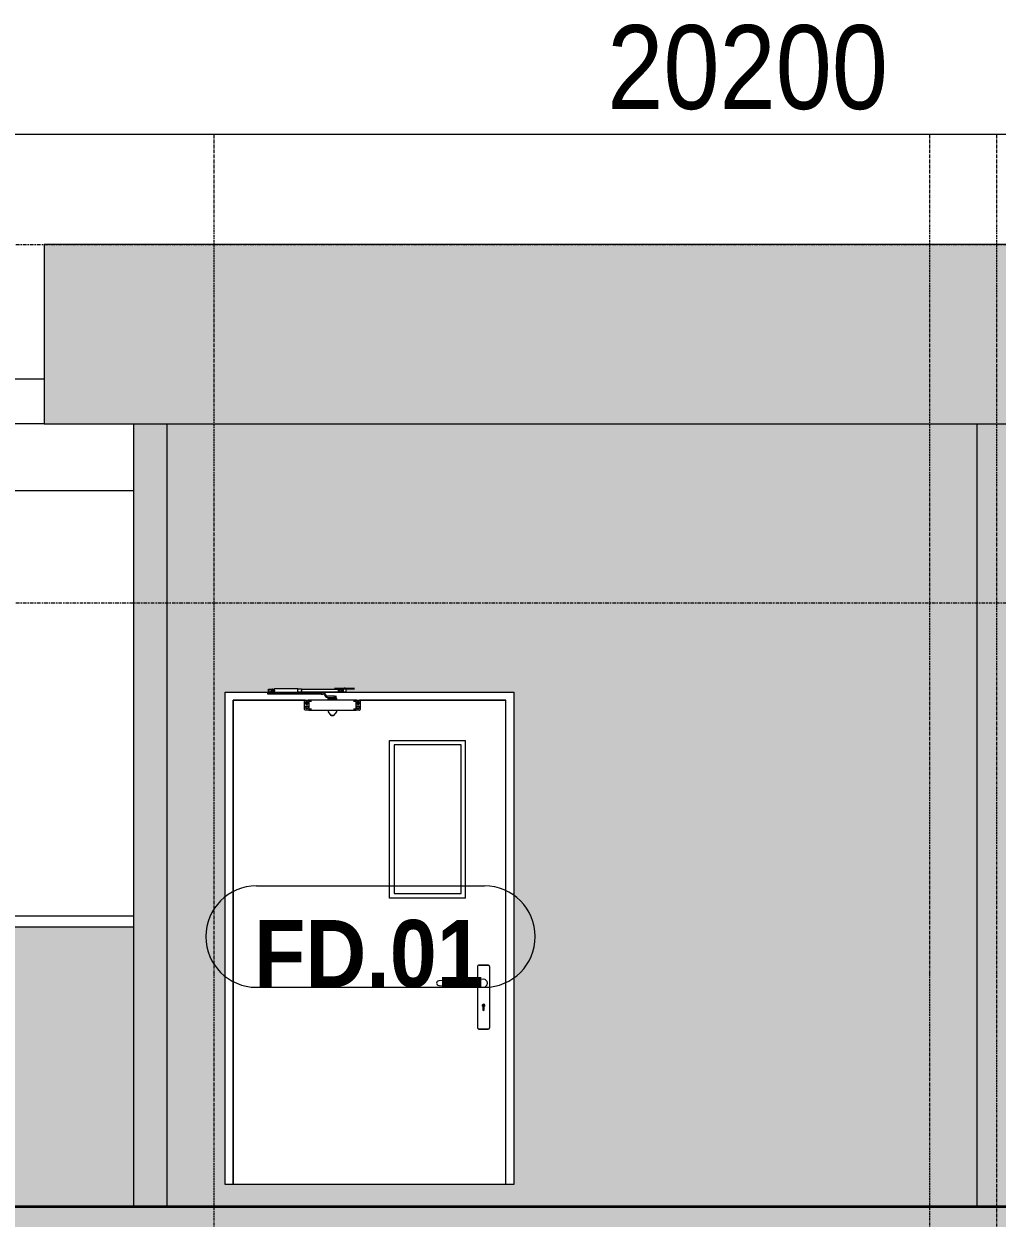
# Model space of a CAD drawing. Header units: millimetres. Extents: x 3451 to 201731, y -8641 to 35300.
# Drawn here: x 162741 to 167092, y 29450 to 34787 of the extents above; entities that cross this region are included whole.
import ezdxf

# ---------------------------------------------------------------- set-up
doc = ezdxf.new("R2010")
doc.units = ezdxf.units.MM
doc.linetypes.add('Centre', pattern=[31.75, 6.35, -4.7625, 15.875, -4.7625])
doc.linetypes.add('Grid Line', pattern=[22.225, 12.7, -3.175, 3.175, -3.175])
for name, color, linetype, lineweight in [('0-2', 50, 'Continuous', 5), ('A-ANNO-DIMS', 211, 'Continuous', 9), ('A-ANNO-DIMS-150', 211, 'Continuous', 9), ('A-DOOR', 31, 'Continuous', 9), ('A-DOOR-FRAM', 31, 'Continuous', 9), ('A-DOOR-IDEN', 31, 'Continuous', 9), ('A-FLOR-2', 7, 'Continuous', 9), ('A-FLOR-3', 192, 'Continuous', 35), ('A-FLOR-LEVL-2', 51, 'Centre', 9), ('A-FLOR-PATT-3', 8, 'Continuous', 9), ('A-WALL', 113, 'Continuous', 9), ('A-WALL-PATT-3', 111, 'Continuous', 5), ('A-WALL-PATT-4', 111, 'Continuous', 9), ('I-WALL', 2, 'Continuous', 9), ('S-BEAM-3', 7, 'Continuous', 9), ('S-GRID-1', 1, 'Grid Line', 9)]:
    doc.layers.add(name, color=color, linetype=linetype, lineweight=lineweight)
doc.styles.add('Arial_B_1', font='arialbd.ttf', dxfattribs={"width": 0.9, "height": 300})
doc.styles.add('UTM Avo', font='', dxfattribs={"width": 0.9, "height": 375})
doc.styles.get('UTM Avo').set_extended_font_data('UTM Avo')
doc.dimstyles.new('1_Dim_chi_tiet_2_5', dxfattribs={"dimscale": 304.8, "dimtxt": 374.737856, "dimasz": 0.590551, "dimexe": 0.492126, "dimexo": 0.0625, "dimgap": 0.049213, "dimtad": 1, "dimdec": 0, "dimrnd": 5, "dimzin": 0, "dimdsep": 46, "dimtxsty": 'UTM Avo', "dimblk1": 'OBLIQUE', "dimblk2": 'OBLIQUE', "dimsah": 1, "dimcen": 0.09, "dimdle": 0.492126, "dimazin": 0, "dimtfac": 1, "dimtdec": 4, "dimtix": 1, "dimtmove": 0, "dimatfit": 3, "dimfxl": 0.984252, "dimfxlon": 1, "dimtvp": 1, "dimtolj": 1, "dimtzin": 0, "dimarcsym": 2})

# ---------------------------------------------------------------- blocks, each defined once
blk = doc.blocks.new('NCV_TKTC_KET CAU_rvt-2-TKCS_MẶT CẮT D')
at = {"layer": 'A-FLOR-2'}
for p, q in [((-44727, 33200), (-37796.9, 33200)), ((-37796.9, 33000), (-44727, 33000))]:
    blk.add_line(p, q, dxfattribs=at)
at = {"layer": 'S-BEAM-3'}
blk.add_line((-37396.9, 32700), (-40236.9, 32700), dxfattribs=at)
blk = doc.blocks.new('FD_01 - FD_01-1200x2200mm-1787917-TKCS_MẶT CẮT D')
at = {"layer": 'A-DOOR'}
for p, q in [((-36794.1, 31814), (-36794.1, 31801)), ((-36793.5, 31814), (-36781.9, 31814)), ((-36791.6, 31814), (-36791.6, 31798)), ((-36781.9, 31814), (-36774.8, 31814)), ((-36781.9, 31801), (-36781.9, 31814)), ((-36774.8, 31814), (-36774.3, 31814)), ((-36774.8, 31814), (-36768, 31814)), ((-36768, 31801), (-36768, 31814)), ((-36768, 31813.6), (-36768, 31801.4)), ((-36768, 31801.4), (-36768, 31813.6)), ((-36662.5, 31814.5), (-36767.1, 31814.5)), ((-36645.1, 31813.5), (-36662.5, 31813.5)), ((-36458.7, 31812.5), (-36645.1, 31812.5)), ((-36498.1, 31818.5), (-36497.7, 31818.5)), ((-36498.1, 31815.5), (-36497.7, 31815.5)), ((-36497.7, 31818.5), (-36478.5, 31818.5)), ((-36497.7, 31815.5), (-36478.5, 31815.5)), ((-36478.5, 31818.5), (-36478.1, 31818.5)), ((-36478.5, 31815.5), (-36478.1, 31815.5)), ((-36478.1, 31818.5), (-36472.9, 31818.5)), ((-36478.1, 31815.5), (-36472.9, 31815.5)), ((-36477.2, 31811.5), (-36470.3, 31811.5)), ((-36477.2, 31811.5), (-36477.2, 31803.5)), ((-36472.9, 31818.5), (-36471.7, 31818.5)), ((-36472.9, 31815.5), (-36471.7, 31815.5)), ((-36471.7, 31818.5), (-36455.2, 31818.5)), ((-36471.7, 31815.5), (-36455.2, 31815.5)), ((-36470.3, 31811.5), (-36469.1, 31811.5)), ((-36469.1, 31811.5), (-36464.3, 31811.5)), ((-36467.5, 31811.5), (-36468.7, 31811.5)), ((-36468.1, 31814.5), (-36466.1, 31814.5)), ((-36466.1, 31814.5), (-36468.1, 31814.5)), ((-36464.3, 31811.5), (-36467.5, 31811.5)), ((-36464, 31814.5), (-36466.1, 31814.5)), ((-36464, 31814.5), (-36458.4, 31814.5)), ((-36462.7, 31808.9), (-36462.7, 31810.8)), ((-36462.7, 31804.2), (-36462.7, 31806)), ((-36459.6, 31814.5), (-36459.6, 31800.5)), ((-36459.1, 31820.3), (-36459.1, 31818.5)), ((-36458.4, 31814.5), (-36446.8, 31814.5)), ((-36458.4, 31800.5), (-36458.4, 31814.5)), ((-36458.1, 31815.5), (-36458.1, 31814.5)), ((-36453.1, 31818.5), (-36455.6, 31818.5)), ((-36455.6, 31818.5), (-36453.1, 31818.5)), ((-36453.1, 31815.5), (-36455.6, 31815.5)), ((-36455.6, 31815.5), (-36453.1, 31815.5)), ((-36453.1, 31815.5), (-36455.6, 31815.5)), ((-36455.6, 31815.5), (-36453.1, 31815.5)), ((-36455.2, 31818.5), (-36451, 31818.5)), ((-36455.2, 31818.5), (-36451, 31818.5)), ((-36451, 31817.5), (-36455.2, 31817.5)), ((-36455.2, 31815.5), (-36451, 31815.5)), ((-36455.2, 31815.5), (-36451, 31815.5)), ((-36453.1, 31818.5), (-36454.7, 31818.5)), ((-36454.7, 31818.5), (-36453.1, 31818.5)), ((-36453.1, 31820.3), (-36453.1, 31820.3)), ((-36453.1, 31820.3), (-36453.1, 31820.3)), ((-36453.1, 31818.5), (-36450.6, 31818.5)), ((-36450.6, 31818.5), (-36453.1, 31818.5)), ((-36453.1, 31818.5), (-36451.6, 31818.5)), ((-36451.6, 31818.5), (-36453.1, 31818.5)), ((-36453.1, 31815.5), (-36450.6, 31815.5)), ((-36450.6, 31815.5), (-36453.1, 31815.5)), ((-36453.1, 31815.5), (-36450.6, 31815.5)), ((-36450.6, 31815.5), (-36453.1, 31815.5)), ((-36451, 31818.5), (-36434.5, 31818.5)), ((-36451, 31815.5), (-36434.5, 31815.5)), ((-36448.1, 31814.5), (-36448.1, 31815.5)), ((-36440.1, 31814.5), (-36447.5, 31814.5)), ((-36446.8, 31814.5), (-36447.2, 31814.5)), ((-36447.1, 31818.5), (-36447.1, 31820.3)), ((-36446.6, 31800.5), (-36446.6, 31814.5)), ((-36440.1, 31814.5), (-36438.1, 31814.5)), ((-36438.1, 31814.5), (-36440.1, 31814.5)), ((-36434.5, 31818.5), (-36433.4, 31818.5)), ((-36434.5, 31815.5), (-36433.4, 31815.5)), ((-36433.4, 31818.5), (-36428.2, 31818.5)), ((-36433.4, 31815.5), (-36428.2, 31815.5)), ((-36428.1, 31818.5), (-36427.8, 31818.5)), ((-36428.1, 31815.5), (-36427.8, 31815.5)), ((-36427.8, 31818.5), (-36408.5, 31818.5)), ((-36427.8, 31815.5), (-36408.5, 31815.5)), ((-36408.5, 31818.5), (-36408.1, 31818.5)), ((-36408.5, 31815.5), (-36408.1, 31815.5)), ((-36951.9, 31765), (-36951.9, 29600)), ((-36628.7, 31765), (-36951.9, 31765)), ((-36798.1, 31798), (-36798.1, 31792)), ((-36795.7, 31798), (-36793.5, 31798)), ((-36793.5, 31792), (-36795.7, 31792)), ((-36781.9, 31801), (-36793.5, 31801)), ((-36793.5, 31798), (-36558.1, 31798)), ((-36793.5, 31792), (-36793.5, 31798)), ((-36558.1, 31792), (-36793.5, 31792)), ((-36790.4, 31801), (-36790.4, 31798)), ((-36774.8, 31801), (-36781.9, 31801)), ((-36781.8, 31798), (-36781.8, 31801.2)), ((-36780.6, 31798), (-36780.6, 31801)), ((-36774.3, 31801), (-36774.8, 31801)), ((-36768, 31801), (-36774.8, 31801)), ((-36767.1, 31800.5), (-36662.5, 31800.5)), ((-36662.5, 31801.5), (-36645.1, 31801.5)), ((-36645.1, 31802.5), (-36458.7, 31802.5)), ((-36631.7, 31723), (-36631.7, 31762)), ((-36628.7, 31765), (-36616.5, 31765)), ((-36613.7, 31765), (-36616.5, 31765)), ((-36616.5, 31765), (-36614.5, 31765)), ((-36614.1, 31765), (-36613.8, 31765)), ((-36401.7, 31765), (-36613.7, 31765)), ((-36613.7, 31765), (-36613.7, 31764.7)), ((-36613.7, 31764.7), (-36613.7, 31756.1)), ((-36601.7, 31759), (-36613.7, 31759)), ((-36613.7, 31756.1), (-36613.7, 31754.3)), ((-36613.7, 31754.3), (-36613.7, 31730.7)), ((-36549.7, 31798), (-36558.1, 31798)), ((-36558.1, 31798), (-36558.1, 31792)), ((-36558.1, 31792), (-36549.7, 31792)), ((-36549.7, 31798), (-36549.7, 31798)), ((-36544.8, 31789.4), (-36539, 31781.1)), ((-36534, 31784.6), (-36539.9, 31792.9)), ((-36498.7, 31782), (-36529.1, 31782)), ((-36529.1, 31776), (-36498.7, 31776)), ((-36527.3, 31772), (-36527.3, 31765)), ((-36526.6, 31772), (-36527.3, 31772)), ((-36527.3, 31772), (-36488.9, 31772)), ((-36517.8, 31784), (-36515.1, 31784)), ((-36517.8, 31784), (-36517.8, 31782)), ((-36517.8, 31776), (-36517.8, 31774)), ((-36516.4, 31774), (-36517.8, 31774)), ((-36516.7, 31774), (-36516.7, 31772)), ((-36516.4, 31774), (-36516.7, 31774)), ((-36516.7, 31774), (-36516.4, 31774)), ((-36510.1, 31774), (-36516.4, 31774)), ((-36516.4, 31774), (-36514.1, 31774)), ((-36515.1, 31774), (-36516.4, 31774)), ((-36515.1, 31784), (-36505.1, 31784)), ((-36515.1, 31782), (-36515.1, 31784)), ((-36515.1, 31774), (-36515.1, 31776)), ((-36510.1, 31774), (-36515.1, 31774)), ((-36514.1, 31774), (-36505.4, 31774)), ((-36501.4, 31774), (-36510.1, 31774)), ((-36505.1, 31774), (-36510.1, 31774)), ((-36505.4, 31774), (-36501.4, 31774)), ((-36505.1, 31784), (-36497.7, 31784)), ((-36505.1, 31782), (-36505.1, 31784)), ((-36505.1, 31774), (-36505.1, 31776)), ((-36501.4, 31774), (-36505.1, 31774)), ((-36497.7, 31774), (-36501.4, 31774)), ((-36499.1, 31774), (-36500, 31774)), ((-36499.9, 31774), (-36499.1, 31774)), ((-36499.1, 31774), (-36498.7, 31774)), ((-36498.7, 31774), (-36499.1, 31774)), ((-36498.7, 31776), (-36498.7, 31782)), ((-36498.7, 31782), (-36490.3, 31782)), ((-36490.3, 31776), (-36498.7, 31776)), ((-36498.7, 31772), (-36498.7, 31774)), ((-36497.7, 31782), (-36497.7, 31784)), ((-36497.7, 31774), (-36497.7, 31776)), ((-36490.3, 31782), (-36492.5, 31782)), ((-36492.5, 31776), (-36490.3, 31776)), ((-36490.3, 31776), (-36490.3, 31782)), ((-36488.9, 31772), (-36488.2, 31772)), ((-36488.2, 31772), (-36488.9, 31772)), ((-36488.2, 31765), (-36488.2, 31772)), ((-36470.3, 31803.5), (-36477.2, 31803.5)), ((-36469.1, 31803.5), (-36470.3, 31803.5)), ((-36464.3, 31803.5), (-36469.1, 31803.5)), ((-36468.7, 31803.5), (-36467.5, 31803.5)), ((-36467.5, 31803.5), (-36464.3, 31803.5)), ((-36458.4, 31800.5), (-36464, 31800.5)), ((-36446.8, 31800.5), (-36458.4, 31800.5)), ((-36448.3, 31800.5), (-36446.6, 31800.5)), ((-36446.6, 31800.5), (-36446.8, 31800.5)), ((-36401.7, 31759), (-36413.7, 31759)), ((-36399, 31765), (-36401.7, 31765)), ((-36401.7, 31765), (-36401.4, 31765)), ((-36401.7, 31764.7), (-36401.7, 31765)), ((-36401.7, 31756.1), (-36401.7, 31764.7)), ((-36401.7, 31754.3), (-36401.7, 31756.1)), ((-36401.7, 31730.7), (-36401.7, 31754.3)), ((-36401, 31765), (-36399, 31765)), ((-36399, 31765), (-36386.7, 31765)), ((-35731.9, 31765), (-36386.7, 31765)), ((-36383.7, 31762), (-36383.7, 31723)), ((-35731.9, 29600), (-35731.9, 31765)), ((-36616.5, 31720), (-36628.7, 31720)), ((-36614.5, 31720), (-36616.5, 31720)), ((-36613.8, 31720), (-36614.1, 31720)), ((-36613.7, 31730.7), (-36613.7, 31728.9)), ((-36613.7, 31728.9), (-36613.7, 31720.3)), ((-36613.7, 31726), (-36601.7, 31726)), ((-36613.7, 31720.3), (-36613.7, 31720)), ((-36613.7, 31720), (-36401.7, 31720)), ((-36527.2, 31720), (-36527.2, 31712.4)), ((-36527, 31711.7), (-36514, 31696.3)), ((-36501.5, 31696.3), (-36488.5, 31711.7)), ((-36488.2, 31712.4), (-36488.2, 31720)), ((-36413.7, 31726), (-36401.7, 31726)), ((-36401.7, 31728.9), (-36401.7, 31730.7)), ((-36401.7, 31720.3), (-36401.7, 31728.9)), ((-36401.7, 31720), (-36401.7, 31720.3)), ((-36401.4, 31720), (-36401.7, 31720)), ((-36399, 31720), (-36401, 31720)), ((-36386.7, 31720), (-36399, 31720)), ((-36507.7, 31696), (-36507.7, 31696)), ((-36507.7, 31696), (-36507.7, 31696)), ((-36251.9, 30880), (-36251.9, 31585)), ((-36251.9, 31585), (-35911.9, 31585)), ((-36231.9, 31565), (-36231.9, 30900)), ((-35931.9, 31565), (-36231.9, 31565)), ((-35931.9, 30900), (-35931.9, 31565)), ((-35911.9, 30880), (-35911.9, 31585)), ((-36231.9, 30900), (-35931.9, 30900)), ((-35911.9, 30880), (-36251.9, 30880)), ((-35811.9, 30580), (-35851.9, 30580)), ((-35851.9, 30580), (-35811.9, 30580)), ((-35859.4, 30572.5), (-35859.4, 30516.5)), ((-35804.4, 30302.5), (-35804.4, 30572.5)), ((-35831.9, 30517.5), (-36032.3, 30510)), ((-36032.3, 30490), (-35831.9, 30482.5)), ((-35859.4, 30483.5), (-35859.4, 30302.5)), ((-35835.4, 30395.1), (-35835.4, 30381.2)), ((-35832.6, 30397), (-35832.6, 30403)), ((-35831.2, 30403), (-35831.2, 30397)), ((-35828.4, 30381.2), (-35828.4, 30395.1)), ((-35851.9, 30295), (-35811.9, 30295)), ((-35811.9, 30295), (-35851.9, 30295))]:
    blk.add_line(p, q, dxfattribs=at)
at = {"layer": 'A-DOOR', "flags": 128}
for points in [[(-36480.4, 31807.5), (-36480.3, 31808.3), (-36480, 31809), (-36479.6, 31809.7), (-36478.9, 31810.4), (-36478.1, 31811), (-36477.2, 31811.5)], [(-36477.2, 31803.5), (-36478.1, 31804), (-36478.9, 31804.6), (-36479.6, 31805.3), (-36480, 31806), (-36480.3, 31806.7), (-36480.4, 31807.5)], [(-36477.3, 31809.7), (-36477.6, 31809), (-36477.8, 31808.3), (-36477.8, 31807.5)], [(-36477.8, 31807.5), (-36477.8, 31806.7), (-36477.6, 31806), (-36477.3, 31805.3)], [(-36628.7, 31765), (-36629.4, 31764.9), (-36630, 31764.7), (-36630.6, 31764.3), (-36631.1, 31763.9), (-36631.4, 31763.3), (-36631.7, 31762.7), (-36631.7, 31762)], [(-36383.7, 31762), (-36383.8, 31762.7), (-36384, 31763.3), (-36384.4, 31763.9), (-36384.9, 31764.3), (-36385.4, 31764.7), (-36386.1, 31764.9), (-36386.7, 31765)], [(-36631.7, 31723), (-36631.7, 31722.3), (-36631.4, 31721.7), (-36631.1, 31721.1), (-36630.6, 31720.7), (-36630, 31720.3), (-36629.4, 31720.1), (-36628.7, 31720)], [(-36527, 31711.7), (-36527, 31711.7), (-36527, 31711.8), (-36527.1, 31711.8), (-36527.1, 31711.8), (-36527.1, 31711.9), (-36527.1, 31711.9), (-36527.1, 31712), (-36527.2, 31712), (-36527.2, 31712), (-36527.2, 31712.1), (-36527.2, 31712.1), (-36527.2, 31712.2), (-36527.2, 31712.2), (-36527.2, 31712.3), (-36527.2, 31712.3), (-36527.2, 31712.3), (-36527.2, 31712.4), (-36527.2, 31712.4)], [(-36488.2, 31712.4), (-36488.2, 31712.4), (-36488.2, 31712.3), (-36488.3, 31712.3), (-36488.3, 31712.2), (-36488.3, 31712.2), (-36488.3, 31712.1), (-36488.3, 31712.1), (-36488.3, 31712.1), (-36488.3, 31712), (-36488.3, 31712), (-36488.4, 31711.9), (-36488.4, 31711.9), (-36488.4, 31711.9), (-36488.4, 31711.8), (-36488.4, 31711.8), (-36488.5, 31711.7), (-36488.5, 31711.7), (-36488.5, 31711.7)], [(-36386.7, 31720), (-36386.1, 31720.1), (-36385.4, 31720.3), (-36384.9, 31720.7), (-36384.4, 31721.1), (-36384, 31721.7), (-36383.8, 31722.3), (-36383.7, 31723)], [(-36513.3, 31696), (-36513.4, 31696), (-36513.4, 31696), (-36513.4, 31696), (-36513.5, 31696), (-36513.5, 31696), (-36513.5, 31696), (-36513.6, 31696), (-36513.6, 31696), (-36513.6, 31696.1), (-36513.7, 31696.1), (-36513.7, 31696.1), (-36513.7, 31696.1), (-36513.8, 31696.1), (-36513.8, 31696.1), (-36513.8, 31696.2), (-36513.9, 31696.2), (-36513.9, 31696.2), (-36513.9, 31696.2), (-36514, 31696.3), (-36514, 31696.3), (-36514, 31696.3), (-36514, 31696.3)], [(-36507.7, 31696), (-36508, 31696), (-36508.2, 31696), (-36508.4, 31696), (-36508.6, 31696), (-36508.9, 31696), (-36509.1, 31696), (-36509.3, 31696), (-36509.5, 31696), (-36509.7, 31696), (-36509.9, 31696), (-36510.1, 31696), (-36510.3, 31696), (-36510.5, 31696), (-36510.7, 31696), (-36510.9, 31696), (-36511.1, 31696), (-36511.3, 31696), (-36511.4, 31696), (-36511.6, 31696), (-36511.7, 31696), (-36511.9, 31696), (-36512, 31696), (-36512.2, 31696), (-36512.3, 31696), (-36512.4, 31696), (-36512.6, 31696), (-36512.7, 31696), (-36512.8, 31696), (-36512.9, 31696), (-36512.9, 31696), (-36513, 31696), (-36513.1, 31696), (-36513.1, 31696), (-36513.2, 31696), (-36513.2, 31696), (-36513.3, 31696), (-36513.3, 31696), (-36513.3, 31696), (-36513.3, 31696)], [(-36513.3, 31696), (-36513.3, 31696), (-36513.3, 31696), (-36513.3, 31696), (-36513.2, 31696), (-36513.2, 31696), (-36513.2, 31696), (-36513.1, 31696), (-36513, 31696), (-36513, 31696), (-36512.9, 31696), (-36512.8, 31696), (-36512.7, 31696), (-36512.6, 31696), (-36512.5, 31696), (-36512.3, 31696), (-36512.2, 31696), (-36512.1, 31696), (-36511.9, 31696), (-36511.8, 31696), (-36511.6, 31696), (-36511.5, 31696), (-36511.3, 31696), (-36511.1, 31696), (-36510.9, 31696), (-36510.8, 31696), (-36510.6, 31696), (-36510.4, 31696), (-36510.2, 31696), (-36510, 31696), (-36509.8, 31696), (-36509.6, 31696), (-36509.3, 31696), (-36509.1, 31696), (-36508.9, 31696), (-36508.7, 31696), (-36508.5, 31696), (-36508.3, 31696), (-36508, 31696), (-36507.8, 31696), (-36507.7, 31696)], [(-36507.7, 31696), (-36507.5, 31696), (-36507.3, 31696), (-36507.1, 31696), (-36506.9, 31696), (-36506.6, 31696), (-36506.4, 31696), (-36506.2, 31696), (-36506, 31696), (-36505.8, 31696), (-36505.6, 31696), (-36505.4, 31696), (-36505.2, 31696), (-36505, 31696), (-36504.8, 31696), (-36504.6, 31696), (-36504.4, 31696), (-36504.2, 31696), (-36504.1, 31696), (-36503.9, 31696), (-36503.7, 31696), (-36503.6, 31696), (-36503.4, 31696), (-36503.3, 31696), (-36503.2, 31696), (-36503.1, 31696), (-36502.9, 31696), (-36502.8, 31696), (-36502.7, 31696), (-36502.6, 31696), (-36502.5, 31696), (-36502.5, 31696), (-36502.4, 31696), (-36502.3, 31696), (-36502.3, 31696), (-36502.3, 31696), (-36502.2, 31696), (-36502.2, 31696), (-36502.2, 31696), (-36502.2, 31696)], [(-36502.2, 31696), (-36502.2, 31696), (-36502.2, 31696), (-36502.2, 31696), (-36502.2, 31696), (-36502.3, 31696), (-36502.3, 31696), (-36502.4, 31696), (-36502.5, 31696), (-36502.5, 31696), (-36502.6, 31696), (-36502.7, 31696), (-36502.8, 31696), (-36502.9, 31696), (-36503, 31696), (-36503.1, 31696), (-36503.3, 31696), (-36503.4, 31696), (-36503.6, 31696), (-36503.7, 31696), (-36503.9, 31696), (-36504, 31696), (-36504.2, 31696), (-36504.4, 31696), (-36504.5, 31696), (-36504.7, 31696), (-36504.9, 31696), (-36505.1, 31696), (-36505.3, 31696), (-36505.5, 31696), (-36505.7, 31696), (-36505.9, 31696), (-36506.1, 31696), (-36506.4, 31696), (-36506.6, 31696), (-36506.8, 31696), (-36507, 31696), (-36507.2, 31696), (-36507.5, 31696), (-36507.7, 31696), (-36507.7, 31696)], [(-36501.5, 31696.3), (-36501.5, 31696.3), (-36501.5, 31696.3), (-36501.5, 31696.2), (-36501.6, 31696.2), (-36501.6, 31696.2), (-36501.6, 31696.2), (-36501.7, 31696.2), (-36501.7, 31696.1), (-36501.7, 31696.1), (-36501.8, 31696.1), (-36501.8, 31696.1), (-36501.8, 31696.1), (-36501.9, 31696.1), (-36501.9, 31696), (-36501.9, 31696), (-36502, 31696), (-36502, 31696), (-36502, 31696), (-36502.1, 31696), (-36502.1, 31696), (-36502.1, 31696), (-36502.2, 31696)], [(-35851.9, 30580), (-35852.2, 30580), (-35852.5, 30580), (-35852.8, 30579.9), (-35853.1, 30579.9), (-35853.4, 30579.9), (-35853.7, 30579.8), (-35854, 30579.7), (-35854.3, 30579.6), (-35854.6, 30579.5), (-35854.9, 30579.4), (-35855.1, 30579.3), (-35855.4, 30579.2), (-35855.7, 30579), (-35855.9, 30578.9), (-35856.2, 30578.7), (-35856.4, 30578.5), (-35856.7, 30578.3), (-35856.9, 30578.1), (-35857.1, 30577.9), (-35857.3, 30577.7), (-35857.5, 30577.5), (-35857.7, 30577.3), (-35857.9, 30577), (-35858.1, 30576.8), (-35858.2, 30576.6), (-35858.4, 30576.3), (-35858.6, 30576), (-35858.7, 30575.8), (-35858.8, 30575.5), (-35858.9, 30575.2), (-35859, 30574.9), (-35859.1, 30574.7), (-35859.2, 30574.4), (-35859.3, 30574.1), (-35859.3, 30573.8), (-35859.4, 30573.5), (-35859.4, 30573.2), (-35859.4, 30572.9), (-35859.4, 30572.6), (-35859.4, 30572.5)], [(-35804.4, 30572.5), (-35804.4, 30572.8), (-35804.5, 30573.1), (-35804.5, 30573.4), (-35804.5, 30573.7), (-35804.6, 30574), (-35804.7, 30574.3), (-35804.7, 30574.6), (-35804.8, 30574.9), (-35804.9, 30575.1), (-35805, 30575.4), (-35805.2, 30575.7), (-35805.3, 30576), (-35805.4, 30576.2), (-35805.6, 30576.5), (-35805.7, 30576.7), (-35805.9, 30577), (-35806.1, 30577.2), (-35806.3, 30577.4), (-35806.5, 30577.7), (-35806.7, 30577.9), (-35806.9, 30578.1), (-35807.2, 30578.3), (-35807.4, 30578.5), (-35807.6, 30578.6), (-35807.9, 30578.8), (-35808.1, 30579), (-35808.4, 30579.1), (-35808.7, 30579.3), (-35808.9, 30579.4), (-35809.2, 30579.5), (-35809.5, 30579.6), (-35809.8, 30579.7), (-35810.1, 30579.8), (-35810.4, 30579.8), (-35810.7, 30579.9), (-35811, 30579.9), (-35811.3, 30580), (-35811.6, 30580), (-35811.9, 30580), (-35811.9, 30580)], [(-35859.4, 30302.5), (-35859.4, 30302.2), (-35859.4, 30301.9), (-35859.4, 30301.6), (-35859.3, 30301.3), (-35859.3, 30301), (-35859.2, 30300.7), (-35859.1, 30300.4), (-35859.1, 30300.2), (-35859, 30299.9), (-35858.8, 30299.6), (-35858.7, 30299.3), (-35858.6, 30299), (-35858.4, 30298.8), (-35858.3, 30298.5), (-35858.1, 30298.3), (-35857.9, 30298), (-35857.8, 30297.8), (-35857.6, 30297.6), (-35857.4, 30297.3), (-35857.2, 30297.1), (-35856.9, 30296.9), (-35856.7, 30296.7), (-35856.5, 30296.5), (-35856.2, 30296.4), (-35856, 30296.2), (-35855.7, 30296), (-35855.5, 30295.9), (-35855.2, 30295.8), (-35854.9, 30295.6), (-35854.6, 30295.5), (-35854.4, 30295.4), (-35854.1, 30295.3), (-35853.8, 30295.2), (-35853.5, 30295.2), (-35853.2, 30295.1), (-35852.9, 30295.1), (-35852.6, 30295), (-35852.3, 30295), (-35852, 30295), (-35851.9, 30295)], [(-35811.9, 30295), (-35811.6, 30295), (-35811.3, 30295), (-35811, 30295.1), (-35810.7, 30295.1), (-35810.4, 30295.1), (-35810.2, 30295.2), (-35809.9, 30295.3), (-35809.6, 30295.4), (-35809.3, 30295.5), (-35809, 30295.6), (-35808.7, 30295.7), (-35808.5, 30295.8), (-35808.2, 30296), (-35808, 30296.1), (-35807.7, 30296.3), (-35807.5, 30296.5), (-35807.2, 30296.7), (-35807, 30296.9), (-35806.8, 30297.1), (-35806.6, 30297.3), (-35806.4, 30297.5), (-35806.2, 30297.7), (-35806, 30298), (-35805.8, 30298.2), (-35805.6, 30298.4), (-35805.5, 30298.7), (-35805.3, 30299), (-35805.2, 30299.2), (-35805.1, 30299.5), (-35804.9, 30299.8), (-35804.8, 30300.1), (-35804.8, 30300.3), (-35804.7, 30300.6), (-35804.6, 30300.9), (-35804.5, 30301.2), (-35804.5, 30301.5), (-35804.5, 30301.8), (-35804.4, 30302.1), (-35804.4, 30302.4), (-35804.4, 30302.5)]]:
    blk.add_lwpolyline(points, dxfattribs=at)
at = {"layer": 'A-DOOR'}
for centre, radius, start, end in [((-36622.7, 31752), 3.5, 0, 180), ((-36392.7, 31752), 3.5, 0, 180), ((-36622.7, 31752), 3.5, 180, 0), ((-36622.7, 31733), 3.5, 0, 180), ((-36622.7, 31733), 3.5, 180, 0), ((-36392.7, 31752), 3.5, 180, 0), ((-36392.7, 31733), 3.5, 0, 180), ((-36392.7, 31733), 3.5, 180, 0), ((-35851.9, 30572.5), 7.5, 90, 120), ((-35811.9, 30572.5), 7.5, 60, 90), ((-35851.9, 30572.5), 7.5, 150, 180), ((-35811.9, 30572.5), 7.5, 0, 30), ((-36031.9, 30500), 10, 92.1456, 180), ((-36031.9, 30500), 10, 180, 267.8544), ((-35831.9, 30500), 17.5, 0, 90), ((-35831.9, 30500), 17.5, 270, 0), ((-35831.9, 30400), 6, 305.6853, 234.3147), ((-35831.9, 30381.2), 3.5, 180, 0), ((-35831.9, 30403), 0.7, 0, 180), ((-35831.9, 30403), 0.7, 0, 180), ((-35831.9, 30397), 0.7, 180, 0), ((-35831.9, 30397), 0.7, 180, 0), ((-35851.9, 30302.5), 7.52, 180, 210), ((-35851.9, 30302.5), 7.52, 240, 270), ((-35811.9, 30302.5), 7.5, 270, 300), ((-35811.9, 30302.5), 7.5, 330, 0)]:
    blk.add_arc(centre, radius, start, end, dxfattribs=at)
for centre, major_axis, ratio, start_param, end_param in [((-36776, 31807.5), (0, 2.5), 0.965835, 4.712389, 7.853982), ((-36776, 31807.5), (0, 2.5), 0.965835, 1.570796, 4.712389), ((-36775.5, 31807.5), (0, 2.5), 0.965835, 4.712389, 7.853982), ((-36775.5, 31807.5), (0, 2.5), 0.965835, 4.712389, 7.853982), ((-36775.5, 31807.5), (0, 2.5), 0.965835, 1.570796, 4.712389), ((-36775.5, 31807.5), (0, 2.5), 0.965835, 1.570796, 4.712389), ((-36773.7, 31807.5), (0, 2.5), 0.965835, 5.497787, 7.853982), ((-36773.7, 31807.5), (0, 2.5), 0.965835, 1.570796, 3.926991), ((-36773.7, 31807.5), (0, 2.5), 0.965835, 5.497787, 7.853982), ((-36773.7, 31807.5), (0, 2.5), 0.965835, 1.570796, 3.926991), ((-36773.2, 31807.5), (0, 2.5), 0.965835, 5.759587, 7.853982), ((-36773.2, 31807.5), (0, 2.5), 0.965835, 1.570796, 3.665191), ((-36776.7, 31807.5), (0, 6.79), 0.965835, 4.712389, 5.992125), ((-36776.7, 31807.5), (0, 6.79), 0.965835, 3.432653, 4.712389), ((-36776.2, 31807.5), (0, 6.79), 0.965835, 4.712389, 5.992125), ((-36776.2, 31807.5), (0, 6.79), 0.965835, 3.432653, 4.712389), ((-36767.1, 31807.5), (0, 7), 0.259156, 0, 0.50718), ((-36662.5, 31807.5), (0, 7), 0.259156, 5.497787, 7.853982), ((-36662.5, 31807.5), (0, 7), 0.259156, 1.570796, 3.926991), ((-36662.5, 31807.5), (0, 6), 0.259156, 5.759587, 7.853982), ((-36662.5, 31807.5), (0, 6), 0.259156, 1.570796, 3.665191), ((-36645.1, 31807.5), (0, 6), 0.259156, 5.759587, 7.853982), ((-36645.1, 31807.5), (0, 6), 0.259156, 1.570796, 3.665191), ((-36645.1, 31807.5), (0, 5), 0.259156, 0, 1.570796), ((-36645.1, 31807.5), (0, 5), 0.259156, 1.570796, 3.141593), ((-36464, 31807.5), (0, 7), 0.965835, 0, 1.570796), ((-36464, 31807.5), (0, 7), 0.965835, 1.570796, 3.141593), ((-36463.5, 31807.5), (0, 7), 0.965835, 0.261799, 1.570796), ((-36463.5, 31807.5), (0, 7), 0.965835, 1.570796, 2.879793), ((-36466.2, 31807.5), (0, 2.5), 0.965835, 4.712389, 7.853982), ((-36466.2, 31807.5), (0, 2.5), 0.965835, 1.570796, 4.712389), ((-36461.9, 31807.5), (0, 7), 0.965835, 0.523599, 1.308997), ((-36461.4, 31807.5), (0, 7), 0.965835, 0.523599, 1.570796), ((-36461.4, 31807.5), (0, 7), 0.965835, 1.570796, 2.617994), ((-36465.7, 31807.5), (0, 2.5), 0.965835, 5.759587, 7.853982), ((-36465.7, 31807.5), (0, 2.5), 0.965835, 5.759587, 7.853982), ((-36465.7, 31807.5), (0, 2.5), 0.965835, 1.570796, 3.665191), ((-36465.7, 31807.5), (0, 2.5), 0.965835, 1.570796, 3.665191), ((-36464.2, 31807.5), (0, 2.5), 0.965835, 0.261799, 1.570796), ((-36464.2, 31807.5), (0, 2.5), 0.965835, 0.261799, 1.570796), ((-36464.2, 31807.5), (0, 2.5), 0.965835, 1.570796, 2.879793), ((-36464.2, 31807.5), (0, 2.5), 0.965835, 1.570796, 2.879793), ((-36463.6, 31807.5), (0, 2.5), 0.965835, 0.523599, 1.570796), ((-36463.6, 31807.5), (0, 2.5), 0.965835, 1.570796, 2.617994), ((-36465.7, 31807.5), (0, 2.5), 0.965835, 5.235988, 5.497787), ((-36465.7, 31807.5), (0, 2.5), 0.965835, 5.235988, 5.497787), ((-36465.7, 31807.5), (0, 2.5), 0.965835, 3.926991, 4.18879), ((-36465.7, 31807.5), (0, 2.5), 0.965835, 3.926991, 4.18879), ((-36464.2, 31807.5), (0, 2.5), 0.965835, 5.759587, 6.021386), ((-36464.2, 31807.5), (0, 2.5), 0.965835, 5.759587, 6.021386), ((-36461.9, 31807.5), (0, 5), 0.259156, 1.110588, 1.340692), ((-36461.9, 31807.5), (0, 5), 0.259156, 1.8009, 2.031004), ((-36463.6, 31807.5), (0, 2.5), 0.965835, 5.759587, 6.021386), ((-36767.1, 31807.5), (0, 7), 0.259156, 2.634413, 3.141593), ((-36549.7, 31786), (0, 12), 1, 5.323254, 6.283185), ((-36549.7, 31786), (0, 6), 1, 5.323254, 6.283185), ((-36529.1, 31788), (0, 12), 1, 2.181662, 3.141593), ((-36529.1, 31788), (0, 6), 1, 2.181662, 3.141593), ((-36461.9, 31807.5), (0, 7), 0.965835, 1.832596, 2.617994), ((-36464.2, 31807.5), (0, 2.5), 0.965835, 3.403392, 3.665191), ((-36464.2, 31807.5), (0, 2.5), 0.965835, 3.403392, 3.665191), ((-36463.6, 31807.5), (0, 2.5), 0.965835, 3.403392, 3.665191)]:
    blk.add_ellipse(centre, major_axis=major_axis, ratio=ratio, start_param=start_param, end_param=end_param, dxfattribs=at)
for points, knots in [([(-36768, 31813.6), (-36768, 31813.5), (-36768, 31813.2), (-36767.9, 31812.8), (-36767.9, 31812.5), (-36767.8, 31812.3), (-36767.7, 31812), (-36767.7, 31811.8), (-36767.6, 31811.7), (-36767.6, 31811.5), (-36767.6, 31811.3), (-36767.5, 31811.1), (-36767.4, 31810.8), (-36767.4, 31810.6), (-36767.3, 31810.4), (-36767.3, 31810.3), (-36767.2, 31810), (-36767.2, 31809.8), (-36767.1, 31809.4), (-36767, 31809), (-36767, 31808.7), (-36766.9, 31808.2), (-36766.9, 31807.8), (-36766.9, 31807.5)], [0, 0, 0, 0, 0.1, 0.2, 0.25, 0.3, 0.35, 0.375, 0.4, 0.425, 0.45, 0.5, 0.55, 0.575, 0.6, 0.625, 0.65, 0.7, 0.75, 0.8, 0.85, 0.9, 1, 1, 1, 1]), ([(-36766.9, 31807.5), (-36766.9, 31807.2), (-36766.9, 31806.8), (-36767, 31806.3), (-36767, 31806), (-36767.1, 31805.6), (-36767.2, 31805.2), (-36767.2, 31805), (-36767.3, 31804.7), (-36767.3, 31804.6), (-36767.4, 31804.4), (-36767.4, 31804.2), (-36767.5, 31803.9), (-36767.6, 31803.7), (-36767.6, 31803.5), (-36767.6, 31803.3), (-36767.7, 31803.2), (-36767.7, 31803), (-36767.8, 31802.7), (-36767.9, 31802.5), (-36767.9, 31802.2), (-36768, 31801.8), (-36768, 31801.5), (-36768, 31801.4)], [0, 0, 0, 0, 0.1, 0.15, 0.2, 0.25, 0.3, 0.35, 0.375, 0.4, 0.425, 0.45, 0.5, 0.55, 0.575, 0.6, 0.625, 0.65, 0.7, 0.75, 0.8, 0.9, 1, 1, 1, 1]), ([(-36629.1, 31752), (-36629.1, 31753.2), (-36628.6, 31755), (-36627.1, 31756.9), (-36625.6, 31757.9), (-36624, 31758.5), (-36622.2, 31758.7), (-36620.4, 31758.4), (-36618.8, 31757.6), (-36617.4, 31756.4), (-36616.8, 31755.4), (-36616.5, 31754.9)], [0, 0, 0, 0, 0.2, 0.3, 0.4, 0.5, 0.6, 0.7, 0.8, 0.9, 1, 1, 1, 1]), ([(-36399, 31754.9), (-36398.5, 31756), (-36397.3, 31757.3), (-36395.1, 31758.4), (-36393.3, 31758.7), (-36391.5, 31758.5), (-36389.8, 31757.9), (-36388.4, 31756.9), (-36387.3, 31755.5), (-36386.5, 31753.8), (-36386.4, 31752.6), (-36386.4, 31752)], [0, 0, 0, 0, 0.2, 0.3, 0.4, 0.5, 0.6, 0.7, 0.8, 0.9, 1, 1, 1, 1]), ([(-36616.5, 31749.1), (-36617, 31748), (-36618.2, 31746.7), (-36620.4, 31745.6), (-36622.2, 31745.3), (-36624, 31745.5), (-36625.6, 31746.1), (-36627.1, 31747.1), (-36628.2, 31748.5), (-36629, 31750.2), (-36629.1, 31751.4), (-36629.1, 31752)], [0, 0, 0, 0, 0.2, 0.3, 0.4, 0.5, 0.6, 0.7, 0.8, 0.9, 1, 1, 1, 1]), ([(-36629.1, 31733), (-36629.1, 31734.2), (-36628.6, 31736), (-36627.1, 31737.9), (-36625.6, 31738.9), (-36624, 31739.5), (-36622.2, 31739.7), (-36620.4, 31739.4), (-36618.8, 31738.6), (-36617.4, 31737.4), (-36616.8, 31736.4), (-36616.5, 31735.9)], [0, 0, 0, 0, 0.2, 0.3, 0.4, 0.5, 0.6, 0.7, 0.8, 0.9, 1, 1, 1, 1]), ([(-36616.5, 31730.1), (-36617, 31729), (-36618.2, 31727.7), (-36620.4, 31726.6), (-36622.2, 31726.3), (-36624, 31726.5), (-36625.6, 31727.1), (-36627.1, 31728.1), (-36628.2, 31729.5), (-36629, 31731.2), (-36629.1, 31732.4), (-36629.1, 31733)], [0, 0, 0, 0, 0.2, 0.3, 0.4, 0.5, 0.6, 0.7, 0.8, 0.9, 1, 1, 1, 1]), ([(-36386.4, 31752), (-36386.4, 31750.8), (-36386.9, 31749), (-36388.4, 31747.1), (-36389.8, 31746.1), (-36391.5, 31745.5), (-36393.3, 31745.3), (-36395.1, 31745.6), (-36396.7, 31746.4), (-36398.1, 31747.6), (-36398.7, 31748.6), (-36399, 31749.1)], [0, 0, 0, 0, 0.2, 0.3, 0.4, 0.5, 0.6, 0.7, 0.8, 0.9, 1, 1, 1, 1]), ([(-36399, 31735.9), (-36398.5, 31737), (-36397.3, 31738.3), (-36395.1, 31739.4), (-36393.3, 31739.7), (-36391.5, 31739.5), (-36389.8, 31738.9), (-36388.4, 31737.9), (-36387.3, 31736.5), (-36386.5, 31734.8), (-36386.4, 31733.6), (-36386.4, 31733)], [0, 0, 0, 0, 0.2, 0.3, 0.4, 0.5, 0.6, 0.7, 0.8, 0.9, 1, 1, 1, 1]), ([(-36386.4, 31733), (-36386.4, 31731.8), (-36386.9, 31730), (-36388.4, 31728.1), (-36389.8, 31727.1), (-36391.5, 31726.5), (-36393.3, 31726.3), (-36395.1, 31726.6), (-36396.7, 31727.4), (-36398.1, 31728.6), (-36398.7, 31729.6), (-36399, 31730.1)], [0, 0, 0, 0, 0.2, 0.3, 0.4, 0.5, 0.6, 0.7, 0.8, 0.9, 1, 1, 1, 1])]:
    blk.add_open_spline(points, degree=3, knots=knots, dxfattribs=at)
for points in [[(-36616.5, 31754.9), (-36616.3, 31754.4), (-36615.9, 31753.5), (-36615.8, 31752.5), (-36615.8, 31752)], [(-36399.7, 31752), (-36399.7, 31752.5), (-36399.6, 31753.5), (-36399.2, 31754.4), (-36399, 31754.9)], [(-36615.8, 31752), (-36615.8, 31751.5), (-36615.9, 31750.5), (-36616.3, 31749.6), (-36616.5, 31749.1)], [(-36616.5, 31735.9), (-36616.3, 31735.4), (-36615.9, 31734.5), (-36615.8, 31733.5), (-36615.8, 31733)], [(-36615.8, 31733), (-36615.8, 31732.5), (-36615.9, 31731.5), (-36616.3, 31730.6), (-36616.5, 31730.1)], [(-36399, 31749.1), (-36399.2, 31749.6), (-36399.6, 31750.5), (-36399.7, 31751.5), (-36399.7, 31752)], [(-36399.7, 31733), (-36399.7, 31733.5), (-36399.6, 31734.5), (-36399.2, 31735.4), (-36399, 31735.9)], [(-36399, 31730.1), (-36399.2, 31730.6), (-36399.6, 31731.5), (-36399.7, 31732.5), (-36399.7, 31733)]]:
    blk.add_open_spline(points, degree=3, dxfattribs=at)
at = {"layer": 'A-DOOR-FRAM'}
for p, q in [((-36951.9, 29600), (-36951.9, 31765)), ((-36951.9, 31765), (-36628.7, 31765)), ((-36616.5, 31765), (-36613.7, 31765)), ((-36401.7, 31765), (-36399, 31765)), ((-36386.7, 31765), (-35731.9, 31765)), ((-35731.9, 29600), (-35731.9, 31765))]:
    blk.add_line(p, q, dxfattribs=at)
blk = doc.blocks.new('STN_Door Tag - STN_Door Tag-1788670-TKCS_MẶT CẮT D')
at = {"layer": 'A-DOOR-IDEN'}
for p, q in [((-46887.8, 30934.3), (-45867.7, 30934.3)), ((-46887.8, 30481.5), (-45867.7, 30481.5))]:
    blk.add_line(p, q, dxfattribs=at)
for centre, start, end in [((-46887.8, 30707.9), 90, 270), ((-45867.7, 30707.9), 270, 90)]:
    blk.add_arc(centre, 226.4, start, end, dxfattribs=at)
blk = doc.blocks.new('DIMBLOCK109-TKCS_MẶT CẮT D')
at = {"layer": 'A-ANNO-DIMS-150'}
for p, q in [((155890.8, 33993.8), (155890.8, 34443.8)), ((176090.9, 33993.8), (176090.9, 34443.8)), ((155740.8, 34293.8), (176240.9, 34293.8)), ((155890.8, 34293.8), (155890.8, 33993.8)), ((176090.9, 34293.8), (176090.9, 33993.8))]:
    blk.add_line(p, q, dxfattribs=at)
at = {"layer": 'A-ANNO-DIMS-150', "lineweight": 25}
for p, q in [((155890.8, 34293.8), (155980.8, 34383.8)), ((176090.9, 34293.8), (176180.9, 34383.8)), ((155890.8, 34293.8), (155800.8, 34203.8)), ((176090.9, 34293.8), (176000.9, 34203.8))]:
    blk.add_line(p, q, dxfattribs=at)
at = {"layer": 'A-ANNO-DIMS-150', "color": 0, "insert": (165349, 34781), "char_height": 375, "width": 1540.589, "attachment_point": 1, "line_spacing_factor": 1.110334, "style": 'UTM Avo'}
blk.add_mtext('20200', dxfattribs=at)
blk = doc.blocks.new('_Oblique')
at = {"color": 0, "linetype": 'ByBlock', "lineweight": -2}
blk.add_line((-0.5, -0.5), (0.5, 0.5), dxfattribs=at)

msp = doc.modelspace()

# ---------------------------------------------------------------- hatches: boundary and pattern name
at = {"layer": 'A-FLOR-PATT-3'}
h = msp.add_hatch(dxfattribs=at)
h.set_pattern_fill('FP_33', color=256, style=0, pattern_type=2)
h.set_pattern_definition([(0, (148640.78, 14125), (609.6, 152.4), [50.292, -406.908, 50.292, -406.908, -2438.4]), (0, (148640.78, 14125), (609.6, 152.4), [-914.4, 50.292, -864.108, 50.292, -406.908, -1066.8]), (0, (148640.78, 14125), (609.6, 152.4), [-2286, 50.292, -254.508, 50.292, -711.708]), (120, (148869.38, 14201.2), (-436.7823, 451.7291), [50.292, -406.908, 50.292, -2845.308]), (120, (148869.38, 14201.2), (-436.7823, 451.7291), [-507.492, -406.908, 50.292, -864.108, -1524]), (120, (148869.38, 14201.2), (-436.7823, 451.7291), [-1828.8, 50.292, -406.908, 50.292, -1016.508]), (120, (148869.38, 14201.2), (-436.7823, 451.7291), [-2336.292, -254.508, 50.292, -711.708]), (240, (148945.58, 14506), (-172.8177, -604.1291), [50.292, -406.908, 50.292, -406.908, -2438.4]), (240, (148945.58, 14506), (-172.8177, -604.1291), [-914.4, 50.292, -864.108, 50.292, -406.908, -1066.8]), (240, (148945.58, 14506), (-172.8177, -604.1291), [-2286, 50.292, -254.508, 50.292, -711.708])])
h.paths.add_polyline_path([(129192.5, 29350), (148965.9, 29350), (148965.9, 29500), (129192.5, 29500), (129192.5, 29350.6)])
h.paths.add_polyline_path([(175890.9, 29350), (175890.9, 29500), (155092.5, 29500), (155092.5, 29350), (175790.9, 29350)])
at = {"layer": 'A-WALL-PATT-3'}
for points in [[(163380.5, 29500), (163380.5, 33000), (163230.9, 33000), (163230.9, 29500)], [(166990.9, 29500), (167000.9, 29500), (167000.9, 33000), (166990.9, 33000), (166990.9, 31430.3)], [(167140.9, 29500), (167140.9, 33000), (167000.9, 33000), (167000.9, 29500), (167008.1, 29500)]]:
    msp.add_hatch(color=256, dxfattribs=at).paths.add_polyline_path(points)
h = msp.add_hatch(color=256, dxfattribs=at)
h.paths.add_polyline_path([(163380.5, 29500), (166990.9, 29500), (166990.9, 33000), (163380.5, 33000), (163380.5, 31430.3)])
h.paths.add_polyline_path([(163859.8, 31814), (163964.1, 31812.4), (163963.9, 31803.3), (163963.8, 31800.5), (163858.9, 31802.2), (163854.7, 31807.5), (163859.5, 31813.6)])
h.paths.add_polyline_path([(163640.9, 29600), (163640.9, 31800), (163834.2, 31801), (163835.2, 31814), (163857.5, 31812.8), (163850.7, 31809), (163851.7, 31807.5), (163851.7, 31804.7), (163853.4, 31804.4), (163859.8, 31801), (164930.9, 31800), (164930.9, 29600), (164361.9, 29600)])
h.paths.add_polyline_path([(164175.9, 31800.5), (164163.8, 31800.5), (164164, 31805.1), (164165.3, 31805.8), (164165, 31808.8), (164163.3, 31809.3), (164163.3, 31814.5), (164156.1, 31815.5), (164156.1, 31818.5), (164193.3, 31818.5), (164193.3, 31815.5), (164180.4, 31814.5), (164178.2, 31800.5), (164176.7, 31800.5)])
h.paths.add_polyline_path([(163981.9, 31802.3), (163964.2, 31803.3), (163964.2, 31811.7), (163964.6, 31812.7), (163981.5, 31811), (163981.6, 31803.3), (163981.8, 31802.7)])
h.paths.add_polyline_path([(163982.7, 31802.5), (163981.6, 31805), (163982.4, 31812.3), (163982.7, 31812.5), (164148.5, 31810), (164147.5, 31806.7), (164149.8, 31804), (164147.5, 31803.5), (164010.8, 31802.7)])
h.paths.add_polyline_path([(164157.6, 31803.5), (164150.6, 31804), (164150.6, 31811.5), (164157.8, 31811), (164159.7, 31807.5), (164157.6, 31803.5)])
h.paths.add_polyline_path([(164155, 31815.5), (164149.8, 31815.5), (164150.6, 31818.5), (164155, 31818.5)])
h.paths.add_polyline_path([(164199.7, 31815.5), (164194.5, 31815.5), (164194.5, 31818.5), (164199.7, 31818.5)])
h.paths.add_polyline_path([(164176.8, 31815.5), (164176.8, 31817.5), (164172.6, 31817.5), (164172.6, 31815.5)])
h.paths.add_polyline_path([(164148.9, 31815.5), (164130.1, 31815.5), (164130.1, 31818.5), (164149.4, 31818.5), (164149.4, 31815.5)])
h.paths.add_polyline_path([(164200.1, 31815.5), (164200.1, 31818.5), (164219.3, 31818.5), (164219.3, 31815.5)])
h = msp.add_hatch(color=256, dxfattribs=at)
h.paths.add_polyline_path([(163055.8, 29500), (163230.9, 29500), (163230.9, 30750), (160390.9, 30750), (160390.9, 29500), (162400, 29500)])
h.paths.add_polyline_path([(157831.2, 29500), (160040.9, 29500), (160040.9, 30750), (155475.9, 30750), (155475.9, 29500)])
at = {"layer": 'A-WALL-PATT-4'}
msp.add_hatch(color=256, dxfattribs=at).paths.add_polyline_path([(165668.1, 33000), (167550.9, 33000), (167550.9, 33800), (162830.9, 33800), (162830.9, 33000), (164361.9, 33000)])

# ---------------------------------------------------------------- linework, layer by layer
at = {"layer": 'A-FLOR-3'}
msp.add_line((175890.9, 29500), (155092.5, 29500), dxfattribs=at)
at = {"layer": 'A-FLOR-LEVL-2'}
for p, q in [((106972.4, 33800), (198239.7, 33800)), ((106972.4, 32200), (198239.7, 32200))]:
    msp.add_line(p, q, dxfattribs=at)
at = {"layer": 'A-WALL'}
msp.add_line((163230.9, 30800), (160390.9, 30800), dxfattribs=at)
at = {"layer": 'I-WALL'}
for p, q in [((167550.9, 33800), (162830.9, 33800)), ((162830.9, 33800), (162830.9, 33000)), ((162830.9, 33000), (167550.9, 33000)), ((163230.9, 33000), (163230.9, 29500)), ((163380.5, 33000), (163380.5, 29500)), ((167000.9, 33000), (167000.9, 29500)), ((163640.9, 29600), (163640.9, 31800)), ((163640.9, 31800), (163837, 31800)), ((163845.4, 31800), (164930.9, 31800)), ((164930.9, 31800), (164930.9, 29600)), ((163230.9, 30750), (160390.9, 30750)), ((164930.9, 29600), (163640.9, 29600))]:
    msp.add_line(p, q, dxfattribs=at)
at = {"layer": 'S-GRID-1'}
for p, q in [((163590.9, 30542.5), (163590.9, 34292.5)), ((166790.9, 30542.5), (166790.9, 34292.5)), ((167090.9, 30542.5), (167090.9, 34292.5)), ((163590.9, -3541.4), (163590.9, 30542.5)), ((166790.9, -3541.4), (166790.9, 30542.5)), ((167090.9, -1636.4), (167090.9, 30542.5))]:
    msp.add_line(p, q, dxfattribs=at)

# ---------------------------------------------------------------- block references
at = {"layer": '0-2'}
msp.add_blockref('NCV_TKTC_KET CAU_rvt-2-TKCS_MẶT CẮT D', (200627.8, 0), dxfattribs=at)
at = {"layer": 'A-DOOR'}
msp.add_blockref('FD_01 - FD_01-1200x2200mm-1787917-TKCS_MẶT CẮT D', (200627.8, 0), dxfattribs=at)
at = {"layer": 'A-DOOR-IDEN'}
msp.add_blockref('STN_Door Tag - STN_Door Tag-1788670-TKCS_MẶT CẮT D', (210668.3, 0), dxfattribs=at)

# ---------------------------------------------------------------- texts
at = {"layer": 'A-DOOR-IDEN', "insert": (164282.9, 30630.1), "char_height": 300, "width": 1054.35, "attachment_point": 5, "line_spacing_factor": 0.936439, "style": 'Arial_B_1'}
msp.add_mtext('\\pt6.75,13.5,20.25,27,33.75,40.5,47.25,54,60.75,67.5,74.25,81,87.75,94.5,101.25,108,114.75,121.5,128.25,135,141.75,148.5,155.25,162,168.75,175.5,182.25,189,195.75,202.5,209.25,216;FD.01', dxfattribs=at)

# ---------------------------------------------------------------- dimensions: what is measured, and where the dimension line sits
at = {"layer": 'A-ANNO-DIMS'}
dim = msp.add_linear_dim(base=(176090.9, 34293.8), p1=(155890.8, 33993.8), p2=(176090.9, 33993.8), dimstyle='1_Dim_chi_tiet_2_5', override={"dimpost": '<>', "dimfxl": 20200.050696}, dxfattribs=at)
dim.commit()
dim.dimension.update_dxf_attribs({"geometry": 'DIMBLOCK109-TKCS_MẶT CẮT D', "text_midpoint": (165990.9, 34502.9)})

doc.saveas('drawing.dxf')
